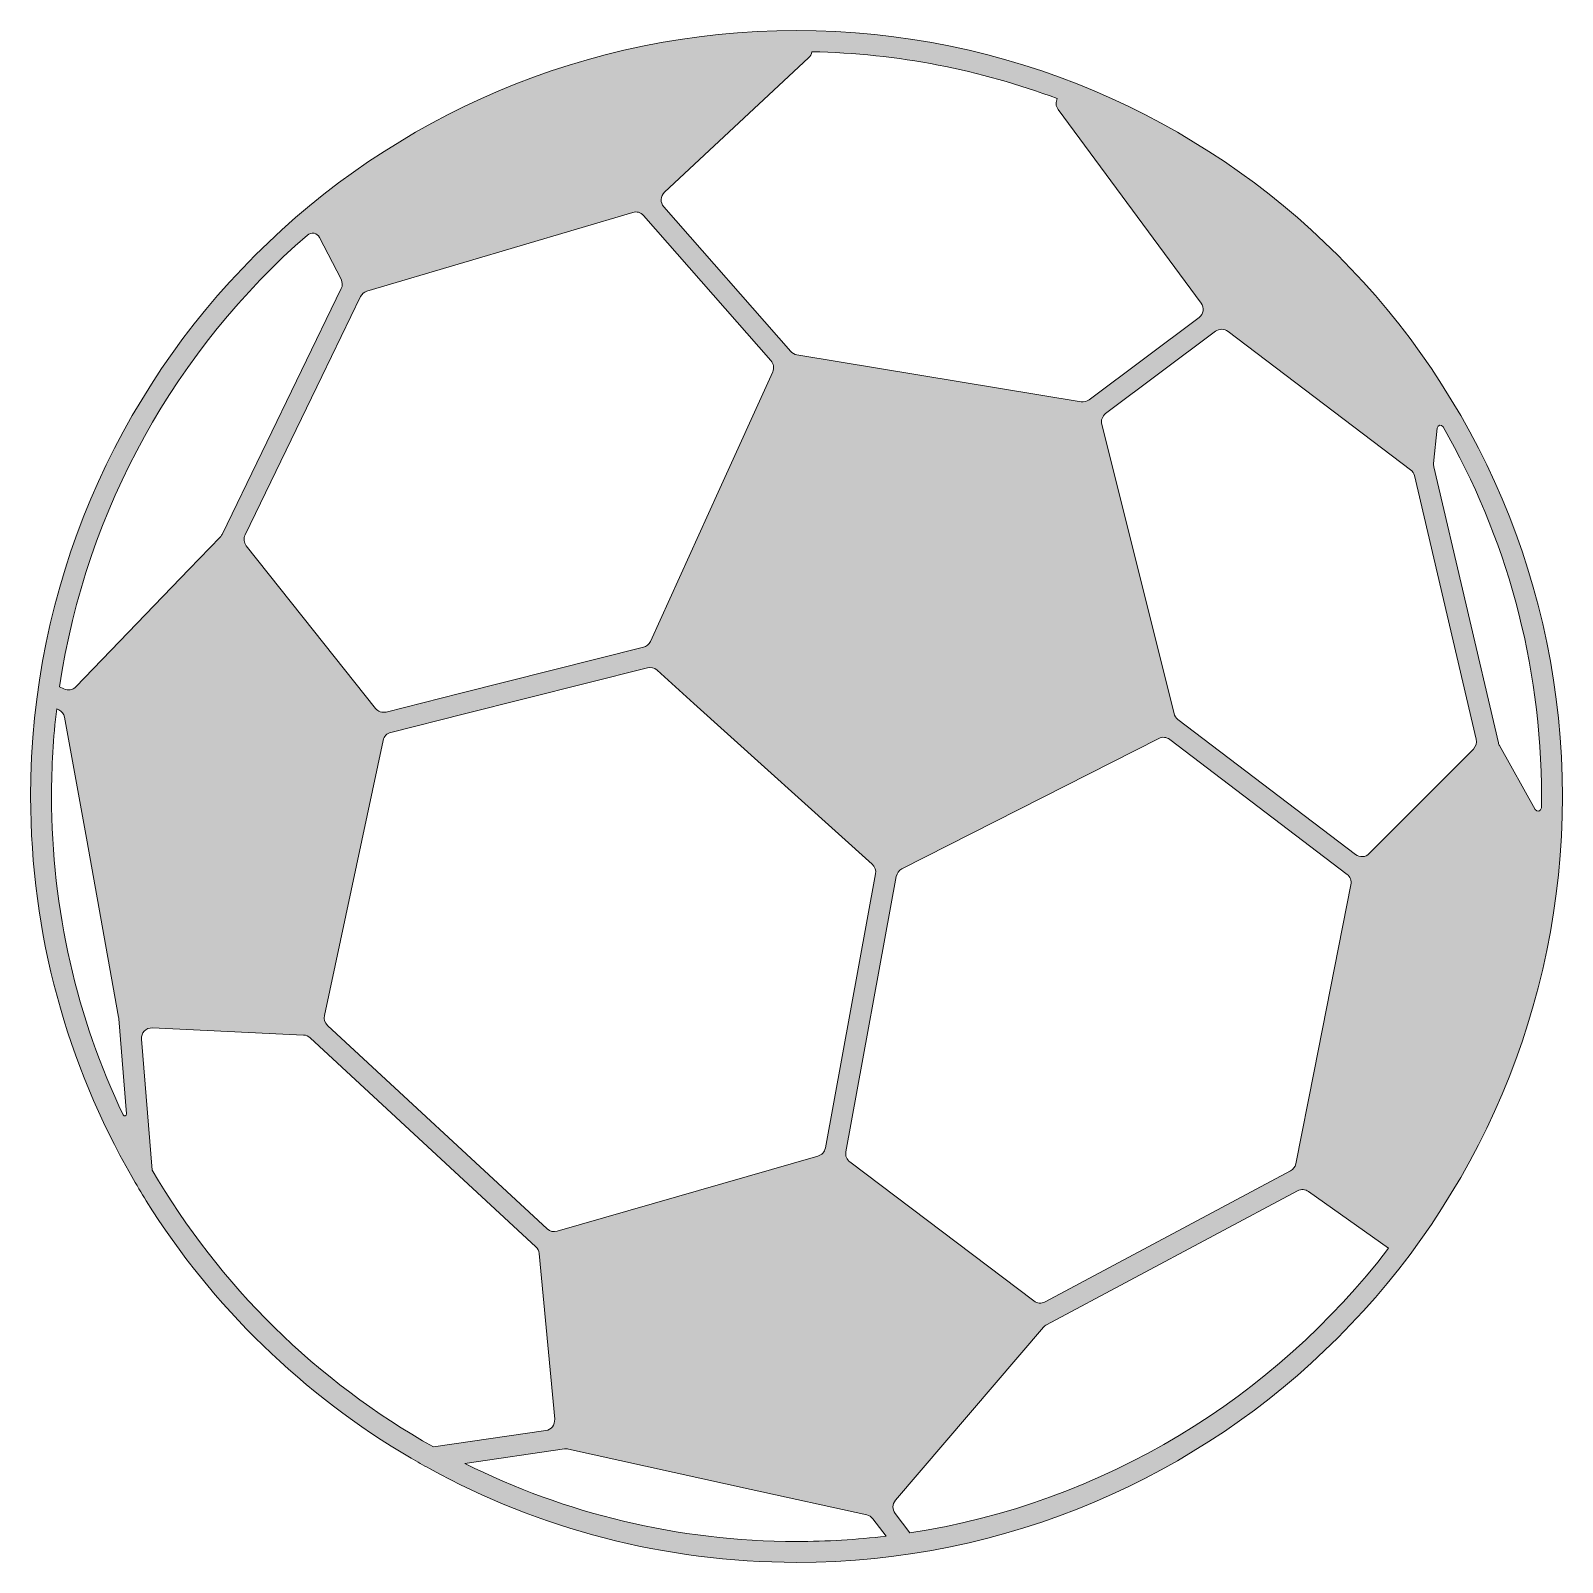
# Model space of a CAD drawing. Header units: inches. Extents: x 0.26 to 9.75, y -9.74 to -0.25.
import ezdxf

# ---------------------------------------------------------------- set-up
doc = ezdxf.new("R2010")
doc.units = ezdxf.units.IN
doc.header["$MEASUREMENT"] = 0
doc.layers.add('Layer 1', color=7, linetype='Continuous')

msp = doc.modelspace()

# ---------------------------------------------------------------- hatches: boundary and pattern name
at = {"layer": 'Layer 1', "true_color": 0x1c1c1b}
h = msp.add_hatch(color=250, dxfattribs=at)
h.dxf.hatch_style = 2
edge = h.paths.add_edge_path()
edge.add_spline(control_points=[(9.7472, -4.9929), (9.7472, -2.3771), (7.619, -0.2489), (5.0033, -0.2489), (2.3875, -0.2489), (0.2593, -2.3771), (0.2593, -4.9929), (0.2593, -5.8487), (0.4872, -6.6521), (0.8852, -7.3461), (0.9144, -7.3971), (0.9447, -7.4476), (0.9755, -7.4973), (1.3847, -8.1524), (1.9489, -8.7011), (2.6164, -9.0916), (2.654, -9.1136), (2.692, -9.1351), (2.7303, -9.1558), (3.4056, -9.5261), (4.1804, -9.7368), (5.0033, -9.7368), (7.619, -9.7368), (9.7472, -7.6086), (9.7472, -4.9929)], knot_values=[0, 0, 0, 0, 1, 1, 1, 2, 2, 2, 3, 3, 3, 4, 4, 4, 5, 5, 5, 6, 6, 6, 7, 7, 7, 8, 8, 8, 8], degree=3, periodic=1)
edge = h.paths.add_edge_path()
edge.add_spline(control_points=[(9.3513, -4.6612), (9.3513, -4.6612), (8.9515, -2.9517), (8.9515, -2.9517), (8.9497, -2.9447), (8.9492, -2.9374), (8.95, -2.9302), (8.95, -2.9302), (8.9727, -2.7104), (8.9727, -2.7104), (8.9746, -2.692), (8.9991, -2.6866), (9.0083, -2.7027), (9.3958, -3.3779), (9.6178, -4.1599), (9.6178, -4.9929), (9.6178, -5.0165), (9.6176, -5.0401), (9.6172, -5.0636), (9.6169, -5.0844), (9.5894, -5.0914), (9.5793, -5.0733), (9.5793, -5.0733), (9.358, -4.678), (9.358, -4.678), (9.3549, -4.6728), (9.3529, -4.6671), (9.3513, -4.6612)], knot_values=[0, 0, 0, 0, 1, 1, 1, 2, 2, 2, 3, 3, 3, 4, 4, 4, 5, 5, 5, 6, 6, 6, 7, 7, 7, 8, 8, 8, 9, 9, 9, 9], degree=3, periodic=1)
edge = h.paths.add_edge_path()
edge.add_spline(control_points=[(9.196, -4.699), (9.196, -4.699), (8.5515, -5.3458), (8.5515, -5.3458), (8.5515, -5.3458), (8.5509, -5.3466), (8.5509, -5.3466), (8.5279, -5.3694), (8.4916, -5.372), (8.4658, -5.3523), (8.4658, -5.3523), (7.3653, -4.5149), (7.3653, -4.5149), (7.3536, -4.5058), (7.3453, -4.4934), (7.3417, -4.4789), (7.3417, -4.4789), (6.8943, -2.6886), (6.8943, -2.6886), (6.8878, -2.6635), (6.8974, -2.6368), (6.9181, -2.6213), (6.9181, -2.6213), (7.5988, -2.1114), (7.5988, -2.1114), (7.6221, -2.0941), (7.6537, -2.0941), (7.6768, -2.1117), (7.6768, -2.1117), (8.807, -2.9685), (8.807, -2.9685), (8.8192, -2.9778), (8.8275, -2.9908), (8.8311, -3.0053), (8.8311, -3.0053), (9.213, -4.6387), (9.213, -4.6387), (9.2182, -4.6604), (9.2117, -4.6832), (9.196, -4.699)], knot_values=[0, 0, 0, 0, 1, 1, 1, 2, 2, 2, 3, 3, 3, 4, 4, 4, 5, 5, 5, 6, 6, 6, 7, 7, 7, 8, 8, 8, 9, 9, 9, 10, 10, 10, 11, 11, 11, 12, 12, 12, 13, 13, 13, 13], degree=3, periodic=1)
edge = h.paths.add_edge_path()
edge.add_spline(control_points=[(5.6216, -5.4877), (5.6252, -5.468), (5.6379, -5.4509), (5.656, -5.4419), (5.656, -5.4419), (7.2469, -4.6332), (7.2469, -4.6332), (7.269, -4.6221), (7.2956, -4.6244), (7.3153, -4.6394), (7.3153, -4.6394), (8.4135, -5.475), (8.4135, -5.475), (8.4329, -5.49), (8.4425, -5.5149), (8.4375, -5.539), (8.4375, -5.539), (8.2092, -6.6949), (8.2092, -6.6949), (8.2092, -6.6949), (8.096, -7.2679), (8.096, -7.2679), (8.0921, -7.287), (8.0799, -7.3034), (8.0629, -7.3124), (8.0629, -7.3124), (6.5429, -8.1234), (6.5429, -8.1234), (6.5206, -8.1351), (6.4934, -8.133), (6.4732, -8.1177), (6.4732, -8.1177), (5.3339, -7.2567), (5.3339, -7.2567), (5.3143, -7.242), (5.3047, -7.2176), (5.3091, -7.1936), (5.3091, -7.1936), (5.6216, -5.4877), (5.6216, -5.4877)], knot_values=[0, 0, 0, 0, 1, 1, 1, 2, 2, 2, 3, 3, 3, 4, 4, 4, 5, 5, 5, 6, 6, 6, 7, 7, 7, 8, 8, 8, 9, 9, 9, 10, 10, 10, 11, 11, 11, 12, 12, 12, 13, 13, 13, 13], degree=3, periodic=1)
edge = h.paths.add_edge_path()
edge.add_spline(control_points=[(5.4929, -5.4724), (5.4929, -5.4724), (5.1819, -7.17), (5.1819, -7.17), (5.1775, -7.1941), (5.1597, -7.2135), (5.1361, -7.2205), (5.1361, -7.2205), (3.5206, -7.6855), (3.5206, -7.6855), (3.4989, -7.692), (3.4756, -7.6863), (3.4587, -7.671), (3.4587, -7.671), (2.098, -6.4105), (2.098, -6.4105), (2.0814, -6.395), (2.0742, -6.372), (2.0789, -6.3497), (2.0789, -6.3497), (2.4432, -4.6451), (2.4432, -4.6451), (2.4484, -4.621), (2.4667, -4.6019), (2.4906, -4.5959), (2.4906, -4.5959), (2.9466, -4.481), (2.9466, -4.481), (2.9466, -4.481), (4.0799, -4.1954), (4.0799, -4.1954), (4.1009, -4.1902), (4.1232, -4.1956), (4.1392, -4.2101), (4.1392, -4.2101), (4.3681, -4.4167), (4.3681, -4.4167), (4.3681, -4.4167), (5.4725, -5.4129), (5.4725, -5.4129), (5.4893, -5.4279), (5.4968, -5.4504), (5.4929, -5.4724)], knot_values=[0, 0, 0, 0, 1, 1, 1, 2, 2, 2, 3, 3, 3, 4, 4, 4, 5, 5, 5, 6, 6, 6, 7, 7, 7, 8, 8, 8, 9, 9, 9, 10, 10, 10, 11, 11, 11, 12, 12, 12, 13, 13, 13, 14, 14, 14, 14], degree=3, periodic=1)
edge = h.paths.add_edge_path()
edge.add_spline(control_points=[(5.6162, -9.3523), (5.6162, -9.3523), (6.5336, -8.2801), (6.5336, -8.2801), (6.5388, -8.2738), (6.5452, -8.2687), (6.5522, -8.265), (6.5522, -8.265), (8.1074, -7.4354), (8.1074, -7.4354), (8.1291, -7.4238), (8.1553, -7.4256), (8.1752, -7.4396), (8.1752, -7.4396), (8.6708, -7.7907), (8.6708, -7.7907), (7.9616, -8.7179), (6.9093, -9.3694), (5.7055, -9.554), (5.7055, -9.554), (5.6138, -9.4336), (5.6138, -9.4336), (5.5955, -9.4095), (5.5965, -9.3756), (5.6162, -9.3523)], knot_values=[0, 0, 0, 0, 1, 1, 1, 2, 2, 2, 3, 3, 3, 4, 4, 4, 5, 5, 5, 6, 6, 6, 7, 7, 7, 8, 8, 8, 8], degree=3, periodic=1)
edge = h.paths.add_edge_path()
edge.add_spline(control_points=[(2.9486, -9.1242), (2.9486, -9.1242), (3.5672, -9.0341), (3.5672, -9.0341), (3.575, -9.033), (3.5828, -9.0333), (3.5903, -9.0351), (3.5903, -9.0351), (4.7234, -9.285), (4.7234, -9.285), (4.7234, -9.285), (5.4388, -9.4427), (5.4388, -9.4427), (5.4538, -9.446), (5.467, -9.4546), (5.4763, -9.4668), (5.4763, -9.4668), (5.5584, -9.5742), (5.5584, -9.5742), (5.3764, -9.596), (5.191, -9.6074), (5.0033, -9.6074), (4.2656, -9.6074), (3.5677, -9.4334), (2.9486, -9.1242)], knot_values=[0, 0, 0, 0, 1, 1, 1, 2, 2, 2, 3, 3, 3, 4, 4, 4, 5, 5, 5, 6, 6, 6, 7, 7, 7, 8, 8, 8, 8], degree=3, periodic=1)
edge = h.paths.add_edge_path()
edge.add_spline(control_points=[(0.9455, -6.496), (0.9424, -6.4572), (0.974, -6.4243), (1.0131, -6.4261), (1.0131, -6.4261), (1.9499, -6.4704), (1.9499, -6.4704), (1.9652, -6.4711), (1.9797, -6.4773), (1.9908, -6.4877), (1.9908, -6.4877), (3.3883, -7.7819), (3.3883, -7.7819), (3.3999, -7.7927), (3.4072, -7.8075), (3.4085, -7.8233), (3.4085, -7.8233), (3.5053, -8.8502), (3.5053, -8.8502), (3.5084, -8.8847), (3.4844, -8.9155), (3.4502, -8.9204), (3.4502, -8.9204), (2.7549, -9.0216), (2.7549, -9.0216), (2.0317, -8.6164), (1.4282, -8.0222), (1.0118, -7.3065), (1.0118, -7.3065), (0.9455, -6.496), (0.9455, -6.496)], knot_values=[0, 0, 0, 0, 1, 1, 1, 2, 2, 2, 3, 3, 3, 4, 4, 4, 5, 5, 5, 6, 6, 6, 7, 7, 7, 8, 8, 8, 9, 9, 9, 10, 10, 10, 10], degree=3, periodic=1)
edge = h.paths.add_edge_path()
edge.add_spline(control_points=[(0.4338, -4.4553), (0.4525, -4.4644), (0.4654, -4.4815), (0.4691, -4.5017), (0.4691, -4.5017), (0.6045, -5.2513), (0.6045, -5.2513), (0.6045, -5.2513), (0.8044, -6.3598), (0.8044, -6.3598), (0.8048, -6.3628), (0.8054, -6.3676), (0.8058, -6.3706), (0.8058, -6.3706), (0.8537, -6.959), (0.8537, -6.959), (0.8548, -6.9717), (0.8372, -6.9765), (0.8318, -6.965), (0.5478, -6.3667), (0.3888, -5.6979), (0.3888, -4.9929), (0.3888, -4.8088), (0.3997, -4.6273), (0.4206, -4.4489), (0.4206, -4.4489), (0.4338, -4.4553), (0.4338, -4.4553)], knot_values=[0, 0, 0, 0, 1, 1, 1, 2, 2, 2, 3, 3, 3, 4, 4, 4, 5, 5, 5, 6, 6, 6, 7, 7, 7, 8, 8, 8, 9, 9, 9, 9], degree=3, periodic=1)
edge = h.paths.add_edge_path()
edge.add_spline(control_points=[(2.1832, -1.8471), (2.1832, -1.8471), (1.445, -3.3696), (1.445, -3.3696), (1.4419, -3.3756), (1.438, -3.3813), (1.4333, -3.3862), (1.4333, -3.3862), (1.2417, -3.5848), (1.2417, -3.5848), (1.2417, -3.5848), (0.54, -4.3132), (0.54, -4.3132), (0.5206, -4.3334), (0.4903, -4.3385), (0.4649, -4.3261), (0.4649, -4.3261), (0.4388, -4.3134), (0.4388, -4.3134), (0.6031, -3.2034), (1.1644, -2.221), (1.9733, -1.5154), (1.9972, -1.4945), (2.0346, -1.502), (2.0492, -1.5302), (2.0492, -1.5302), (2.1824, -1.7891), (2.1824, -1.7891), (2.1918, -1.8072), (2.192, -1.8287), (2.1832, -1.8471)], knot_values=[0, 0, 0, 0, 1, 1, 1, 2, 2, 2, 3, 3, 3, 4, 4, 4, 5, 5, 5, 6, 6, 6, 7, 7, 7, 8, 8, 8, 9, 9, 9, 10, 10, 10, 10], degree=3, periodic=1)
edge = h.paths.add_edge_path()
edge.add_spline(control_points=[(4.0558, -1.3937), (4.0558, -1.3937), (4.8453, -2.293), (4.8453, -2.293), (4.8622, -2.3121), (4.866, -2.3393), (4.8557, -2.3624), (4.8557, -2.3624), (4.5175, -3.1078), (4.5175, -3.1078), (4.5175, -3.1078), (4.098, -4.0322), (4.098, -4.0322), (4.0897, -4.0501), (4.074, -4.0633), (4.0548, -4.0682), (4.0548, -4.0682), (2.9163, -4.3551), (2.9163, -4.3551), (2.9163, -4.3551), (2.4618, -4.4696), (2.4618, -4.4696), (2.4372, -4.4758), (2.4113, -4.467), (2.3955, -4.4473), (2.3955, -4.4473), (2.0121, -3.9644), (2.0121, -3.9644), (2.0121, -3.9644), (1.5954, -3.4398), (1.5954, -3.4398), (1.5801, -3.4204), (1.577, -3.3937), (1.5879, -3.3712), (1.5879, -3.3712), (2.0628, -2.3919), (2.0628, -2.3919), (2.0628, -2.3919), (2.3031, -1.8965), (2.3031, -1.8965), (2.3109, -1.8802), (2.3254, -1.868), (2.3427, -1.8629), (2.3427, -1.8629), (2.9434, -1.6847), (2.9434, -1.6847), (2.9434, -1.6847), (3.9888, -1.3745), (3.9888, -1.3745), (4.0131, -1.3673), (4.0393, -1.3748), (4.0558, -1.3937)], knot_values=[0, 0, 0, 0, 1, 1, 1, 2, 2, 2, 3, 3, 3, 4, 4, 4, 5, 5, 5, 6, 6, 6, 7, 7, 7, 8, 8, 8, 9, 9, 9, 10, 10, 10, 11, 11, 11, 12, 12, 12, 13, 13, 13, 14, 14, 14, 15, 15, 15, 16, 16, 16, 17, 17, 17, 17], degree=3, periodic=1)
edge = h.paths.add_edge_path()
edge.add_spline(control_points=[(6.6188, -0.6702), (6.6082, -0.6904), (6.6079, -0.7158), (6.6245, -0.738), (6.6245, -0.738), (7.5098, -1.9361), (7.5098, -1.9361), (7.5307, -1.9649), (7.525, -2.005), (7.4966, -2.0265), (7.4966, -2.0265), (6.8158, -2.5361), (6.8158, -2.5361), (6.8018, -2.5467), (6.784, -2.5509), (6.7666, -2.548), (6.7666, -2.548), (5.0053, -2.2567), (5.0053, -2.2567), (4.9906, -2.2544), (4.9771, -2.2469), (4.9673, -2.2357), (4.9673, -2.2357), (4.1814, -1.3403), (4.1814, -1.3403), (4.1584, -1.3142), (4.1602, -1.2743), (4.1858, -1.2505), (4.1858, -1.2505), (5.0778, -0.4183), (5.0778, -0.4183), (5.0898, -0.4071), (5.0962, -0.3934), (5.098, -0.3794), (5.632, -0.39), (6.1439, -0.4921), (6.6188, -0.6702)], knot_values=[0, 0, 0, 0, 1, 1, 1, 2, 2, 2, 3, 3, 3, 4, 4, 4, 5, 5, 5, 6, 6, 6, 7, 7, 7, 8, 8, 8, 9, 9, 9, 10, 10, 10, 11, 11, 11, 12, 12, 12, 12], degree=3, periodic=1)

# ---------------------------------------------------------------- linework, layer by layer
at = {"layer": 'Layer 1', "lineweight": 0}
for points, knots in [([(9.7472, -4.9929), (9.7472, -2.3771), (7.619, -0.2489), (5.0033, -0.2489), (2.3875, -0.2489), (0.2593, -2.3771), (0.2593, -4.9929), (0.2593, -5.8487), (0.4872, -6.6521), (0.8852, -7.3461), (0.9144, -7.3971), (0.9447, -7.4476), (0.9755, -7.4973), (1.3847, -8.1524), (1.9489, -8.7011), (2.6164, -9.0916), (2.654, -9.1136), (2.692, -9.1351), (2.7303, -9.1558), (3.4056, -9.5261), (4.1804, -9.7368), (5.0033, -9.7368), (7.619, -9.7368), (9.7472, -7.6086), (9.7472, -4.9929)], [0, 0, 0, 0, 1, 1, 1, 2, 2, 2, 3, 3, 3, 4, 4, 4, 5, 5, 5, 6, 6, 6, 7, 7, 7, 8, 8, 8, 8]), ([(6.6188, -0.6702), (6.6082, -0.6904), (6.6079, -0.7158), (6.6245, -0.738), (6.6245, -0.738), (7.5098, -1.9361), (7.5098, -1.9361), (7.5307, -1.9649), (7.525, -2.005), (7.4966, -2.0265), (7.4966, -2.0265), (6.8158, -2.5361), (6.8158, -2.5361), (6.8018, -2.5467), (6.784, -2.5509), (6.7666, -2.548), (6.7666, -2.548), (5.0053, -2.2567), (5.0053, -2.2567), (4.9906, -2.2544), (4.9771, -2.2469), (4.9673, -2.2357), (4.9673, -2.2357), (4.1814, -1.3403), (4.1814, -1.3403), (4.1584, -1.3142), (4.1602, -1.2743), (4.1858, -1.2505), (4.1858, -1.2505), (5.0778, -0.4183), (5.0778, -0.4183), (5.0898, -0.4071), (5.0962, -0.3934), (5.098, -0.3794), (5.632, -0.39), (6.1439, -0.4921), (6.6188, -0.6702)], [0, 0, 0, 0, 1, 1, 1, 2, 2, 2, 3, 3, 3, 4, 4, 4, 5, 5, 5, 6, 6, 6, 7, 7, 7, 8, 8, 8, 9, 9, 9, 10, 10, 10, 11, 11, 11, 12, 12, 12, 12]), ([(4.0558, -1.3937), (4.0558, -1.3937), (4.8453, -2.293), (4.8453, -2.293), (4.8622, -2.3121), (4.866, -2.3393), (4.8557, -2.3624), (4.8557, -2.3624), (4.5175, -3.1078), (4.5175, -3.1078), (4.5175, -3.1078), (4.098, -4.0322), (4.098, -4.0322), (4.0897, -4.0501), (4.074, -4.0633), (4.0548, -4.0682), (4.0548, -4.0682), (2.9163, -4.3551), (2.9163, -4.3551), (2.9163, -4.3551), (2.4618, -4.4696), (2.4618, -4.4696), (2.4372, -4.4758), (2.4113, -4.467), (2.3955, -4.4473), (2.3955, -4.4473), (2.0121, -3.9644), (2.0121, -3.9644), (2.0121, -3.9644), (1.5954, -3.4398), (1.5954, -3.4398), (1.5801, -3.4204), (1.577, -3.3937), (1.5879, -3.3712), (1.5879, -3.3712), (2.0628, -2.3919), (2.0628, -2.3919), (2.0628, -2.3919), (2.3031, -1.8965), (2.3031, -1.8965), (2.3109, -1.8802), (2.3254, -1.868), (2.3427, -1.8629), (2.3427, -1.8629), (2.9434, -1.6847), (2.9434, -1.6847), (2.9434, -1.6847), (3.9888, -1.3745), (3.9888, -1.3745), (4.0131, -1.3673), (4.0393, -1.3748), (4.0558, -1.3937)], [0, 0, 0, 0, 1, 1, 1, 2, 2, 2, 3, 3, 3, 4, 4, 4, 5, 5, 5, 6, 6, 6, 7, 7, 7, 8, 8, 8, 9, 9, 9, 10, 10, 10, 11, 11, 11, 12, 12, 12, 13, 13, 13, 14, 14, 14, 15, 15, 15, 16, 16, 16, 17, 17, 17, 17]), ([(2.1832, -1.8471), (2.1832, -1.8471), (1.445, -3.3696), (1.445, -3.3696), (1.4419, -3.3756), (1.438, -3.3813), (1.4333, -3.3862), (1.4333, -3.3862), (1.2417, -3.5848), (1.2417, -3.5848), (1.2417, -3.5848), (0.54, -4.3132), (0.54, -4.3132), (0.5206, -4.3334), (0.4903, -4.3385), (0.4649, -4.3261), (0.4649, -4.3261), (0.4388, -4.3134), (0.4388, -4.3134), (0.6031, -3.2034), (1.1644, -2.221), (1.9733, -1.5154), (1.9972, -1.4945), (2.0346, -1.502), (2.0492, -1.5302), (2.0492, -1.5302), (2.1824, -1.7891), (2.1824, -1.7891), (2.1918, -1.8072), (2.192, -1.8287), (2.1832, -1.8471)], [0, 0, 0, 0, 1, 1, 1, 2, 2, 2, 3, 3, 3, 4, 4, 4, 5, 5, 5, 6, 6, 6, 7, 7, 7, 8, 8, 8, 9, 9, 9, 10, 10, 10, 10]), ([(9.196, -4.699), (9.196, -4.699), (8.5515, -5.3458), (8.5515, -5.3458), (8.5515, -5.3458), (8.5509, -5.3466), (8.5509, -5.3466), (8.5279, -5.3694), (8.4916, -5.372), (8.4658, -5.3523), (8.4658, -5.3523), (7.3653, -4.5149), (7.3653, -4.5149), (7.3536, -4.5058), (7.3453, -4.4934), (7.3417, -4.4789), (7.3417, -4.4789), (6.8943, -2.6886), (6.8943, -2.6886), (6.8878, -2.6635), (6.8974, -2.6368), (6.9181, -2.6213), (6.9181, -2.6213), (7.5988, -2.1114), (7.5988, -2.1114), (7.6221, -2.0941), (7.6537, -2.0941), (7.6768, -2.1117), (7.6768, -2.1117), (8.807, -2.9685), (8.807, -2.9685), (8.8192, -2.9778), (8.8275, -2.9908), (8.8311, -3.0053), (8.8311, -3.0053), (9.213, -4.6387), (9.213, -4.6387), (9.2182, -4.6604), (9.2117, -4.6832), (9.196, -4.699)], [0, 0, 0, 0, 1, 1, 1, 2, 2, 2, 3, 3, 3, 4, 4, 4, 5, 5, 5, 6, 6, 6, 7, 7, 7, 8, 8, 8, 9, 9, 9, 10, 10, 10, 11, 11, 11, 12, 12, 12, 13, 13, 13, 13]), ([(9.3513, -4.6612), (9.3513, -4.6612), (8.9515, -2.9517), (8.9515, -2.9517), (8.9497, -2.9447), (8.9492, -2.9374), (8.95, -2.9302), (8.95, -2.9302), (8.9727, -2.7104), (8.9727, -2.7104), (8.9746, -2.692), (8.9991, -2.6866), (9.0083, -2.7027), (9.3958, -3.3779), (9.6178, -4.1599), (9.6178, -4.9929), (9.6178, -5.0165), (9.6176, -5.0401), (9.6172, -5.0636), (9.6169, -5.0844), (9.5894, -5.0914), (9.5793, -5.0733), (9.5793, -5.0733), (9.358, -4.678), (9.358, -4.678), (9.3549, -4.6728), (9.3529, -4.6671), (9.3513, -4.6612)], [0, 0, 0, 0, 1, 1, 1, 2, 2, 2, 3, 3, 3, 4, 4, 4, 5, 5, 5, 6, 6, 6, 7, 7, 7, 8, 8, 8, 9, 9, 9, 9]), ([(5.4929, -5.4724), (5.4929, -5.4724), (5.1819, -7.17), (5.1819, -7.17), (5.1775, -7.1941), (5.1597, -7.2135), (5.1361, -7.2205), (5.1361, -7.2205), (3.5206, -7.6855), (3.5206, -7.6855), (3.4989, -7.692), (3.4756, -7.6863), (3.4587, -7.671), (3.4587, -7.671), (2.098, -6.4105), (2.098, -6.4105), (2.0814, -6.395), (2.0742, -6.372), (2.0789, -6.3497), (2.0789, -6.3497), (2.4432, -4.6451), (2.4432, -4.6451), (2.4484, -4.621), (2.4667, -4.6019), (2.4906, -4.5959), (2.4906, -4.5959), (2.9466, -4.481), (2.9466, -4.481), (2.9466, -4.481), (4.0799, -4.1954), (4.0799, -4.1954), (4.1009, -4.1902), (4.1232, -4.1956), (4.1392, -4.2101), (4.1392, -4.2101), (4.3681, -4.4167), (4.3681, -4.4167), (4.3681, -4.4167), (5.4725, -5.4129), (5.4725, -5.4129), (5.4893, -5.4279), (5.4968, -5.4504), (5.4929, -5.4724)], [0, 0, 0, 0, 1, 1, 1, 2, 2, 2, 3, 3, 3, 4, 4, 4, 5, 5, 5, 6, 6, 6, 7, 7, 7, 8, 8, 8, 9, 9, 9, 10, 10, 10, 11, 11, 11, 12, 12, 12, 13, 13, 13, 14, 14, 14, 14]), ([(0.4338, -4.4553), (0.4525, -4.4644), (0.4654, -4.4815), (0.4691, -4.5017), (0.4691, -4.5017), (0.6045, -5.2513), (0.6045, -5.2513), (0.6045, -5.2513), (0.8044, -6.3598), (0.8044, -6.3598), (0.8048, -6.3628), (0.8054, -6.3676), (0.8058, -6.3706), (0.8058, -6.3706), (0.8537, -6.959), (0.8537, -6.959), (0.8548, -6.9717), (0.8372, -6.9765), (0.8318, -6.965), (0.5478, -6.3667), (0.3888, -5.6979), (0.3888, -4.9929), (0.3888, -4.8088), (0.3997, -4.6273), (0.4206, -4.4489), (0.4206, -4.4489), (0.4338, -4.4553), (0.4338, -4.4553)], [0, 0, 0, 0, 1, 1, 1, 2, 2, 2, 3, 3, 3, 4, 4, 4, 5, 5, 5, 6, 6, 6, 7, 7, 7, 8, 8, 8, 9, 9, 9, 9]), ([(5.6216, -5.4877), (5.6252, -5.468), (5.6379, -5.4509), (5.656, -5.4419), (5.656, -5.4419), (7.2469, -4.6332), (7.2469, -4.6332), (7.269, -4.6221), (7.2956, -4.6244), (7.3153, -4.6394), (7.3153, -4.6394), (8.4135, -5.475), (8.4135, -5.475), (8.4329, -5.49), (8.4425, -5.5149), (8.4375, -5.539), (8.4375, -5.539), (8.2092, -6.6949), (8.2092, -6.6949), (8.2092, -6.6949), (8.096, -7.2679), (8.096, -7.2679), (8.0921, -7.287), (8.0799, -7.3034), (8.0629, -7.3124), (8.0629, -7.3124), (6.5429, -8.1234), (6.5429, -8.1234), (6.5206, -8.1351), (6.4934, -8.133), (6.4732, -8.1177), (6.4732, -8.1177), (5.3339, -7.2567), (5.3339, -7.2567), (5.3143, -7.242), (5.3047, -7.2176), (5.3091, -7.1936), (5.3091, -7.1936), (5.6216, -5.4877), (5.6216, -5.4877)], [0, 0, 0, 0, 1, 1, 1, 2, 2, 2, 3, 3, 3, 4, 4, 4, 5, 5, 5, 6, 6, 6, 7, 7, 7, 8, 8, 8, 9, 9, 9, 10, 10, 10, 11, 11, 11, 12, 12, 12, 13, 13, 13, 13]), ([(0.9455, -6.496), (0.9424, -6.4572), (0.974, -6.4243), (1.0131, -6.4261), (1.0131, -6.4261), (1.9499, -6.4704), (1.9499, -6.4704), (1.9652, -6.4711), (1.9797, -6.4773), (1.9908, -6.4877), (1.9908, -6.4877), (3.3883, -7.7819), (3.3883, -7.7819), (3.3999, -7.7927), (3.4072, -7.8075), (3.4085, -7.8233), (3.4085, -7.8233), (3.5053, -8.8502), (3.5053, -8.8502), (3.5084, -8.8847), (3.4844, -8.9155), (3.4502, -8.9204), (3.4502, -8.9204), (2.7549, -9.0216), (2.7549, -9.0216), (2.0317, -8.6164), (1.4282, -8.0222), (1.0118, -7.3065), (1.0118, -7.3065), (0.9455, -6.496), (0.9455, -6.496)], [0, 0, 0, 0, 1, 1, 1, 2, 2, 2, 3, 3, 3, 4, 4, 4, 5, 5, 5, 6, 6, 6, 7, 7, 7, 8, 8, 8, 9, 9, 9, 10, 10, 10, 10]), ([(5.6162, -9.3523), (5.6162, -9.3523), (6.5336, -8.2801), (6.5336, -8.2801), (6.5388, -8.2738), (6.5452, -8.2687), (6.5522, -8.265), (6.5522, -8.265), (8.1074, -7.4354), (8.1074, -7.4354), (8.1291, -7.4238), (8.1553, -7.4256), (8.1752, -7.4396), (8.1752, -7.4396), (8.6708, -7.7907), (8.6708, -7.7907), (7.9616, -8.7179), (6.9093, -9.3694), (5.7055, -9.554), (5.7055, -9.554), (5.6138, -9.4336), (5.6138, -9.4336), (5.5955, -9.4095), (5.5965, -9.3756), (5.6162, -9.3523)], [0, 0, 0, 0, 1, 1, 1, 2, 2, 2, 3, 3, 3, 4, 4, 4, 5, 5, 5, 6, 6, 6, 7, 7, 7, 8, 8, 8, 8]), ([(2.9486, -9.1242), (2.9486, -9.1242), (3.5672, -9.0341), (3.5672, -9.0341), (3.575, -9.033), (3.5828, -9.0333), (3.5903, -9.0351), (3.5903, -9.0351), (4.7234, -9.285), (4.7234, -9.285), (4.7234, -9.285), (5.4388, -9.4427), (5.4388, -9.4427), (5.4538, -9.446), (5.467, -9.4546), (5.4763, -9.4668), (5.4763, -9.4668), (5.5584, -9.5742), (5.5584, -9.5742), (5.3764, -9.596), (5.191, -9.6074), (5.0033, -9.6074), (4.2656, -9.6074), (3.5677, -9.4334), (2.9486, -9.1242)], [0, 0, 0, 0, 1, 1, 1, 2, 2, 2, 3, 3, 3, 4, 4, 4, 5, 5, 5, 6, 6, 6, 7, 7, 7, 8, 8, 8, 8])]:
    msp.add_open_spline(points, degree=3, knots=knots, dxfattribs=at)

doc.saveas('drawing.dxf')
